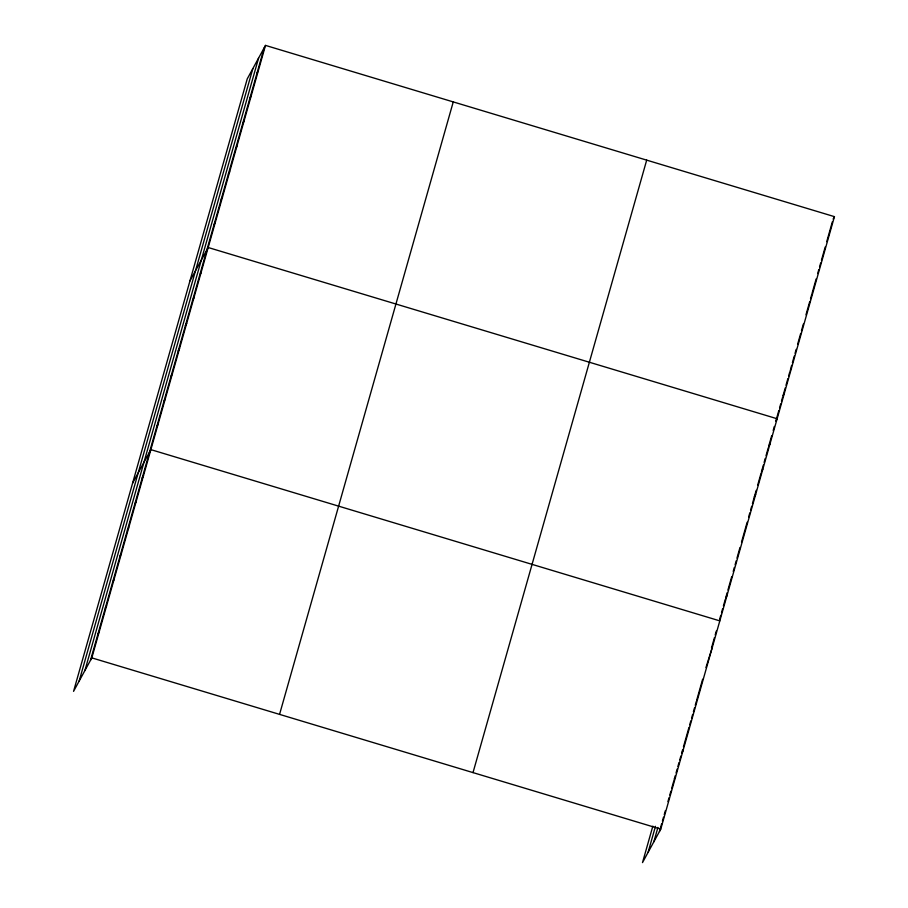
<?xml version="1.0" encoding="UTF-8"?>
<svg xmlns="http://www.w3.org/2000/svg" width="908" height="908" viewBox="0 0 908 908"><rect width="100%" height="100%" fill="white"/><g stroke="black" fill="none" stroke-linecap="round" stroke-linejoin="round"><path stroke-width="1.36" d="M79.144 681.091L252.833 68.622M84.909 670.524L258.598 58.055M90.505 660.264L264.194 47.795M265.499 45.4L247.237 78.883L73.559 691.351L91.81 657.869L265.499 45.4L834.441 216.649L660.763 829.117L642.501 862.6L652.841 826.155M279.562 714.38L453.251 101.912M473.011 772.606L646.689 160.137M648.096 852.34L655.474 826.314M653.862 841.773L657.914 827.449M659.458 831.512L661.671 823.704M662.409 821.104L663.51 817.2M664.247 814.59L665.36 810.685M667.936 801.582L669.048 797.678M669.786 795.067L670.899 791.163M671.636 788.564L673.85 780.755M675.325 775.545L674.213 779.45L675.518 777.055M676.063 772.946L677.164 769.042M677.901 766.431L679.014 762.527M679.751 759.928L680.864 756.024M682.702 749.52L681.602 753.424L682.907 751.03M683.44 746.909L688.979 727.387M689.717 724.788L690.829 720.884M691.567 718.285L692.668 714.38M693.406 711.77L694.518 707.865M695.256 705.266L696.357 701.362M696.731 700.057L702.633 679.241M705.959 667.528L712.428 646.905M711.497 648.006L714.448 637.586M715.186 634.987L716.287 631.083M719.635 619.279L720.77 615.295M721.52 612.639L722.655 608.644M723.404 605.988L725.299 599.337M726.048 596.681L727.183 592.686M727.932 590.03L731.7 576.739M733.21 571.416L734.345 567.421M735.094 564.765L736.229 560.781M736.978 558.114L739.997 547.479M741.507 542.167L747.159 522.214M748.669 516.902L749.804 512.906M750.553 510.251L751.688 506.255M752.448 503.599L756.216 490.309M757.726 484.986L761.12 473.023M763.378 465.044L761.494 471.683L762.799 469.288M764.127 462.376L765.262 458.392M766.023 455.737L768.281 447.757M771.675 435.783L768.656 446.418L769.961 444.023M773.185 430.471L774.32 426.476M778.837 410.518L775.818 421.164L777.135 418.758L208.182 247.509L189.92 281.003M779.597 407.862L780.721 403.878M781.482 401.211L782.605 397.227M785.25 387.92L782.991 395.899L784.296 393.493M785.999 385.253L787.894 378.613M788.643 375.946L789.778 371.962M790.528 369.295L791.663 365.311M792.412 362.655L794.296 356.004M795.056 353.348L796.18 349.353M797.689 344.041L800.708 333.395M801.469 330.739L803.353 324.088M805.986 314.781L809.766 301.49M810.515 298.823L811.65 294.839M812.024 293.511L816.167 278.881M817.677 273.558L818.812 269.574M819.561 266.918L820.696 262.923M821.445 260.267L825.224 246.965M826.734 241.653L832.386 221.7M257.032 73.06L258.337 70.665M249.859 98.325L251.164 95.93M242.697 123.59L244.002 121.195M235.535 148.855L236.84 146.46M228.373 174.12L229.679 171.726M221.2 199.385L222.505 196.991M214.038 224.651L215.344 222.244M199.715 275.169L201.02 272.775M192.541 300.435L193.847 298.04M185.38 325.7L186.685 323.305M178.218 350.965L179.523 348.57M171.056 376.23L172.361 373.835M163.883 401.495L165.188 399.1M156.721 426.76L158.026 424.365M132.613 483.113L150.864 449.63L719.817 620.879M142.181 478.051L143.487 475.656M134.793 504.088L136.098 501.693M127.415 530.113L128.72 527.718M120.026 556.139L121.343 553.744M112.649 582.176L113.954 579.781M105.271 608.201L106.577 605.806M97.882 634.238L99.188 631.832M833.135 219.044L834.441 216.649M790.153 370.634L791.458 368.239M754.332 496.948L755.638 494.554M725.674 598.009L726.979 595.614M91.81 657.869L660.763 829.117"/></g></svg>
